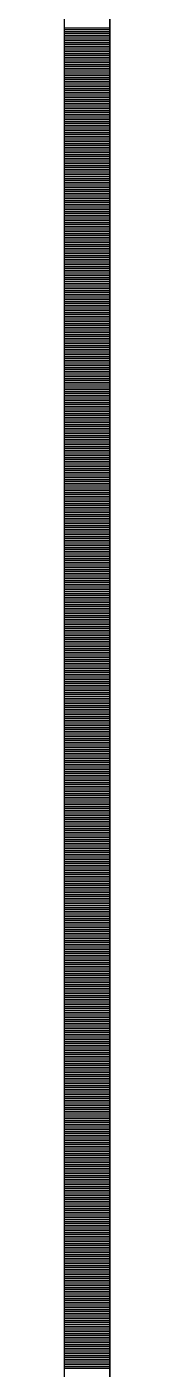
# Model space of a CAD drawing. Header units: millimetres. Extents: x -231292 to 573618, y -153144 to 564035.
# Drawn here: x 8548 to 8573, y 207714 to 208445 of the extents above; entities that cross this region are included whole.
import ezdxf

# ---------------------------------------------------------------- set-up
doc = ezdxf.new("R2010")
doc.units = ezdxf.units.MM
doc.layers.add('АР_Тонкая', color=250, linetype='Continuous', lineweight=5)
doc.layers.add('АР_Штриховка', color=250, linetype='Continuous', lineweight=0)

msp = doc.modelspace()

# ---------------------------------------------------------------- linework, layer by layer
at = {"layer": 'АР_Тонкая', "color": 18, "linetype": 'Continuous', "lineweight": 25, "true_color": 0x000000}
for p, q in [((8548.243, 263866.253), (8548.243, 187666.253)), ((8573.243, 263866.253), (8573.243, 187666.253)), ((8573.243, 187666.253), (8573.243, 263866.253))]:
    msp.add_line(p, q, dxfattribs=at)
at = {"layer": 'АР_Штриховка', "color": 18, "linetype": 'Continuous', "lineweight": 25, "true_color": 0x000000}
for p, q in [((8548.243, 208444.002), (8573.243, 208444.002)), ((8548.243, 208443.002), (8573.243, 208443.002)), ((8548.243, 208442.002), (8573.243, 208442.002)), ((8548.243, 208441.002), (8573.243, 208441.002)), ((8548.243, 208440.002), (8573.243, 208440.002)), ((8548.243, 208439.002), (8573.243, 208439.002)), ((8548.243, 208438.002), (8573.243, 208438.002)), ((8548.243, 208437.002), (8573.243, 208437.002)), ((8548.243, 208436.002), (8573.243, 208436.002)), ((8548.243, 208435.002), (8573.243, 208435.002)), ((8548.243, 208434.002), (8573.243, 208434.002)), ((8548.243, 208433.002), (8573.243, 208433.002)), ((8548.243, 208432.002), (8573.243, 208432.002)), ((8548.243, 208431.002), (8573.243, 208431.002)), ((8548.243, 208430.002), (8573.243, 208430.002)), ((8548.243, 208429.002), (8573.243, 208429.002)), ((8548.243, 208428.002), (8573.243, 208428.002)), ((8548.243, 208427.002), (8573.243, 208427.002)), ((8548.243, 208426.002), (8573.243, 208426.002)), ((8548.243, 208425.002), (8573.243, 208425.002)), ((8548.243, 208424.002), (8573.243, 208424.002)), ((8548.243, 208423.002), (8573.243, 208423.002)), ((8548.243, 208422.002), (8573.243, 208422.002)), ((8548.243, 208421.002), (8573.243, 208421.002)), ((8548.243, 208420.002), (8573.243, 208420.002)), ((8548.243, 208419.002), (8573.243, 208419.002)), ((8548.243, 208418.002), (8573.243, 208418.002)), ((8548.243, 208417.002), (8573.243, 208417.002)), ((8548.243, 208416.002), (8573.243, 208416.002)), ((8548.243, 208415.002), (8573.243, 208415.002)), ((8548.243, 208414.002), (8573.243, 208414.002)), ((8548.243, 208413.002), (8573.243, 208413.002)), ((8548.243, 208412.002), (8573.243, 208412.002)), ((8548.243, 208411.002), (8573.243, 208411.002)), ((8548.243, 208410.002), (8573.243, 208410.002)), ((8548.243, 208409.002), (8573.243, 208409.002)), ((8548.243, 208408.002), (8573.243, 208408.002)), ((8548.243, 208407.002), (8573.243, 208407.002)), ((8548.243, 208406.002), (8573.243, 208406.002)), ((8548.243, 208405.002), (8573.243, 208405.002)), ((8548.243, 208404.002), (8573.243, 208404.002)), ((8548.243, 208403.002), (8573.243, 208403.002)), ((8548.243, 208402.002), (8573.243, 208402.002)), ((8548.243, 208401.002), (8573.243, 208401.002)), ((8548.243, 208400.002), (8573.243, 208400.002)), ((8548.243, 208399.002), (8573.243, 208399.002)), ((8548.243, 208398.002), (8573.243, 208398.002)), ((8548.243, 208397.002), (8573.243, 208397.002)), ((8548.243, 208396.002), (8573.243, 208396.002)), ((8548.243, 208395.002), (8573.243, 208395.002)), ((8548.243, 208394.002), (8573.243, 208394.002)), ((8548.243, 208393.002), (8573.243, 208393.002)), ((8548.243, 208392.002), (8573.243, 208392.002)), ((8548.243, 208391.002), (8573.243, 208391.002)), ((8548.243, 208390.002), (8573.243, 208390.002)), ((8548.243, 208389.002), (8573.243, 208389.002)), ((8548.243, 208388.002), (8573.243, 208388.002)), ((8548.243, 208387.002), (8573.243, 208387.002)), ((8548.243, 208386.002), (8573.243, 208386.002)), ((8548.243, 208385.002), (8573.243, 208385.002)), ((8548.243, 208384.002), (8573.243, 208384.002)), ((8548.243, 208383.002), (8573.243, 208383.002)), ((8548.243, 208382.002), (8573.243, 208382.002)), ((8548.243, 208381.002), (8573.243, 208381.002)), ((8548.243, 208380.002), (8573.243, 208380.002)), ((8548.243, 208379.002), (8573.243, 208379.002)), ((8548.243, 208378.002), (8573.243, 208378.002)), ((8548.243, 208377.002), (8573.243, 208377.002)), ((8548.243, 208376.002), (8573.243, 208376.002)), ((8548.243, 208375.002), (8573.243, 208375.002)), ((8548.243, 208374.002), (8573.243, 208374.002)), ((8548.243, 208373.002), (8573.243, 208373.002)), ((8548.243, 208372.002), (8573.243, 208372.002)), ((8548.243, 208371.002), (8573.243, 208371.002)), ((8548.243, 208370.002), (8573.243, 208370.002)), ((8548.243, 208369.002), (8573.243, 208369.002)), ((8548.243, 208368.002), (8573.243, 208368.002)), ((8548.243, 208367.002), (8573.243, 208367.002)), ((8548.243, 208366.002), (8573.243, 208366.002)), ((8548.243, 208365.002), (8573.243, 208365.002)), ((8548.243, 208364.002), (8573.243, 208364.002)), ((8548.243, 208363.002), (8573.243, 208363.002)), ((8548.243, 208362.002), (8573.243, 208362.002)), ((8548.243, 208361.002), (8573.243, 208361.002)), ((8548.243, 208360.002), (8573.243, 208360.002)), ((8548.243, 208359.002), (8573.243, 208359.002)), ((8548.243, 208358.002), (8573.243, 208358.002)), ((8548.243, 208357.002), (8573.243, 208357.002)), ((8548.243, 208356.002), (8573.243, 208356.002)), ((8548.243, 208355.002), (8573.243, 208355.002)), ((8548.243, 208354.002), (8573.243, 208354.002)), ((8548.243, 208353.002), (8573.243, 208353.002)), ((8548.243, 208352.002), (8573.243, 208352.002)), ((8548.243, 208351.002), (8573.243, 208351.002)), ((8548.243, 208350.002), (8573.243, 208350.002)), ((8548.243, 208349.002), (8573.243, 208349.002)), ((8548.243, 208348.002), (8573.243, 208348.002)), ((8548.243, 208347.002), (8573.243, 208347.002)), ((8548.243, 208346.002), (8573.243, 208346.002)), ((8548.243, 208345.002), (8573.243, 208345.002)), ((8548.243, 208344.002), (8573.243, 208344.002)), ((8548.243, 208343.002), (8573.243, 208343.002)), ((8548.243, 208342.002), (8573.243, 208342.002)), ((8548.243, 208341.002), (8573.243, 208341.002)), ((8548.243, 208340.002), (8573.243, 208340.002)), ((8548.243, 208339.002), (8573.243, 208339.002)), ((8548.243, 208338.002), (8573.243, 208338.002)), ((8548.243, 208337.002), (8573.243, 208337.002)), ((8548.243, 208336.002), (8573.243, 208336.002)), ((8548.243, 208335.002), (8573.243, 208335.002)), ((8548.243, 208334.002), (8573.243, 208334.002)), ((8548.243, 208333.002), (8573.243, 208333.002)), ((8548.243, 208332.002), (8573.243, 208332.002)), ((8548.243, 208331.002), (8573.243, 208331.002)), ((8548.243, 208330.002), (8573.243, 208330.002)), ((8548.243, 208329.002), (8573.243, 208329.002)), ((8548.243, 208328.002), (8573.243, 208328.002)), ((8548.243, 208327.002), (8573.243, 208327.002)), ((8548.243, 208326.002), (8573.243, 208326.002)), ((8548.243, 208325.002), (8573.243, 208325.002)), ((8548.243, 208324.002), (8573.243, 208324.002)), ((8548.243, 208323.002), (8573.243, 208323.002)), ((8548.243, 208322.002), (8573.243, 208322.002)), ((8548.243, 208321.002), (8573.243, 208321.002)), ((8548.243, 208320.002), (8573.243, 208320.002)), ((8548.243, 208319.002), (8573.243, 208319.002)), ((8548.243, 208318.002), (8573.243, 208318.002)), ((8548.243, 208317.002), (8573.243, 208317.002)), ((8548.243, 208316.002), (8573.243, 208316.002)), ((8548.243, 208315.002), (8573.243, 208315.002)), ((8548.243, 208314.002), (8573.243, 208314.002)), ((8548.243, 208313.002), (8573.243, 208313.002)), ((8548.243, 208312.002), (8573.243, 208312.002)), ((8548.243, 208311.002), (8573.243, 208311.002)), ((8548.243, 208310.002), (8573.243, 208310.002)), ((8548.243, 208309.002), (8573.243, 208309.002)), ((8548.243, 208308.002), (8573.243, 208308.002)), ((8548.243, 208307.002), (8573.243, 208307.002)), ((8548.243, 208306.002), (8573.243, 208306.002)), ((8548.243, 208305.002), (8573.243, 208305.002)), ((8548.243, 208304.002), (8573.243, 208304.002)), ((8548.243, 208303.002), (8573.243, 208303.002)), ((8548.243, 208302.002), (8573.243, 208302.002)), ((8548.243, 208301.002), (8573.243, 208301.002)), ((8548.243, 208300.002), (8573.243, 208300.002)), ((8548.243, 208299.002), (8573.243, 208299.002)), ((8548.243, 208298.002), (8573.243, 208298.002)), ((8548.243, 208297.002), (8573.243, 208297.002)), ((8548.243, 208296.002), (8573.243, 208296.002)), ((8548.243, 208295.002), (8573.243, 208295.002)), ((8548.243, 208294.002), (8573.243, 208294.002)), ((8548.243, 208293.002), (8573.243, 208293.002)), ((8548.243, 208292.002), (8573.243, 208292.002)), ((8548.243, 208291.002), (8573.243, 208291.002)), ((8548.243, 208290.002), (8573.243, 208290.002)), ((8548.243, 208289.002), (8573.243, 208289.002)), ((8548.243, 208288.002), (8573.243, 208288.002)), ((8548.243, 208287.002), (8573.243, 208287.002)), ((8548.243, 208286.002), (8573.243, 208286.002)), ((8548.243, 208285.002), (8573.243, 208285.002)), ((8548.243, 208284.002), (8573.243, 208284.002)), ((8548.243, 208283.002), (8573.243, 208283.002)), ((8548.243, 208282.002), (8573.243, 208282.002)), ((8548.243, 208281.002), (8573.243, 208281.002)), ((8548.243, 208280.002), (8573.243, 208280.002)), ((8548.243, 208279.002), (8573.243, 208279.002)), ((8548.243, 208278.002), (8573.243, 208278.002)), ((8548.243, 208277.002), (8573.243, 208277.002)), ((8548.243, 208276.002), (8573.243, 208276.002)), ((8548.243, 208275.002), (8573.243, 208275.002)), ((8548.243, 208274.002), (8573.243, 208274.002)), ((8548.243, 208273.002), (8573.243, 208273.002)), ((8548.243, 208272.002), (8573.243, 208272.002)), ((8548.243, 208271.002), (8573.243, 208271.002)), ((8548.243, 208270.002), (8573.243, 208270.002)), ((8548.243, 208269.002), (8573.243, 208269.002)), ((8548.243, 208268.002), (8573.243, 208268.002)), ((8548.243, 208267.002), (8573.243, 208267.002)), ((8548.243, 208266.002), (8573.243, 208266.002)), ((8548.243, 208265.002), (8573.243, 208265.002)), ((8548.243, 208264.002), (8573.243, 208264.002)), ((8548.243, 208263.002), (8573.243, 208263.002)), ((8548.243, 208262.002), (8573.243, 208262.002)), ((8548.243, 208261.002), (8573.243, 208261.002)), ((8548.243, 208260.002), (8573.243, 208260.002)), ((8548.243, 208259.002), (8573.243, 208259.002)), ((8548.243, 208258.002), (8573.243, 208258.002)), ((8548.243, 208257.002), (8573.243, 208257.002)), ((8548.243, 208256.002), (8573.243, 208256.002)), ((8548.243, 208255.002), (8573.243, 208255.002)), ((8548.243, 208254.002), (8573.243, 208254.002)), ((8548.243, 208253.002), (8573.243, 208253.002)), ((8548.243, 208252.002), (8573.243, 208252.002)), ((8548.243, 208251.002), (8573.243, 208251.002)), ((8548.243, 208250.002), (8573.243, 208250.002)), ((8548.243, 208249.002), (8573.243, 208249.002)), ((8548.243, 208248.002), (8573.243, 208248.002)), ((8548.243, 208247.002), (8573.243, 208247.002)), ((8548.243, 208246.002), (8573.243, 208246.002)), ((8548.243, 208245.002), (8573.243, 208245.002)), ((8548.243, 208244.002), (8573.243, 208244.002)), ((8548.243, 208243.002), (8573.243, 208243.002)), ((8548.243, 208242.002), (8573.243, 208242.002)), ((8548.243, 208241.002), (8573.243, 208241.002)), ((8548.243, 208240.002), (8573.243, 208240.002)), ((8548.243, 208239.002), (8573.243, 208239.002)), ((8548.243, 208238.002), (8573.243, 208238.002)), ((8548.243, 208237.002), (8573.243, 208237.002)), ((8548.243, 208236.002), (8573.243, 208236.002)), ((8548.243, 208235.002), (8573.243, 208235.002)), ((8548.243, 208234.002), (8573.243, 208234.002)), ((8548.243, 208233.002), (8573.243, 208233.002)), ((8548.243, 208232.002), (8573.243, 208232.002)), ((8548.243, 208231.002), (8573.243, 208231.002)), ((8548.243, 208230.002), (8573.243, 208230.002)), ((8548.243, 208229.002), (8573.243, 208229.002)), ((8548.243, 208228.002), (8573.243, 208228.002)), ((8548.243, 208227.002), (8573.243, 208227.002)), ((8548.243, 208226.002), (8573.243, 208226.002)), ((8548.243, 208225.002), (8573.243, 208225.002)), ((8548.243, 208224.002), (8573.243, 208224.002)), ((8548.243, 208223.002), (8573.243, 208223.002)), ((8548.243, 208222.002), (8573.243, 208222.002)), ((8548.243, 208221.002), (8573.243, 208221.002)), ((8548.243, 208220.002), (8573.243, 208220.002)), ((8548.243, 208219.002), (8573.243, 208219.002)), ((8548.243, 208218.002), (8573.243, 208218.002)), ((8548.243, 208217.002), (8573.243, 208217.002)), ((8548.243, 208216.002), (8573.243, 208216.002)), ((8548.243, 208215.002), (8573.243, 208215.002)), ((8548.243, 208214.002), (8573.243, 208214.002)), ((8548.243, 208213.002), (8573.243, 208213.002)), ((8548.243, 208212.002), (8573.243, 208212.002)), ((8548.243, 208211.002), (8573.243, 208211.002)), ((8548.243, 208210.002), (8573.243, 208210.002)), ((8548.243, 208209.002), (8573.243, 208209.002)), ((8548.243, 208208.002), (8573.243, 208208.002)), ((8548.243, 208207.002), (8573.243, 208207.002)), ((8548.243, 208206.002), (8573.243, 208206.002)), ((8548.243, 208205.002), (8573.243, 208205.002)), ((8548.243, 208204.002), (8573.243, 208204.002)), ((8548.243, 208203.002), (8573.243, 208203.002)), ((8548.243, 208202.002), (8573.243, 208202.002)), ((8548.243, 208201.002), (8573.243, 208201.002)), ((8548.243, 208200.002), (8573.243, 208200.002)), ((8548.243, 208199.002), (8573.243, 208199.002)), ((8548.243, 208198.002), (8573.243, 208198.002)), ((8548.243, 208197.002), (8573.243, 208197.002)), ((8548.243, 208196.002), (8573.243, 208196.002)), ((8548.243, 208195.002), (8573.243, 208195.002)), ((8548.243, 208194.002), (8573.243, 208194.002)), ((8548.243, 208193.002), (8573.243, 208193.002)), ((8548.243, 208192.002), (8573.243, 208192.002)), ((8548.243, 208191.002), (8573.243, 208191.002)), ((8548.243, 208190.002), (8573.243, 208190.002)), ((8548.243, 208189.002), (8573.243, 208189.002)), ((8548.243, 208188.002), (8573.243, 208188.002)), ((8548.243, 208187.002), (8573.243, 208187.002)), ((8548.243, 208186.002), (8573.243, 208186.002)), ((8548.243, 208185.002), (8573.243, 208185.002)), ((8548.243, 208184.002), (8573.243, 208184.002)), ((8548.243, 208183.002), (8573.243, 208183.002)), ((8548.243, 208182.002), (8573.243, 208182.002)), ((8548.243, 208181.002), (8573.243, 208181.002)), ((8548.243, 208180.002), (8573.243, 208180.002)), ((8548.243, 208179.002), (8573.243, 208179.002)), ((8548.243, 208178.002), (8573.243, 208178.002)), ((8548.243, 208177.002), (8573.243, 208177.002)), ((8548.243, 208176.002), (8573.243, 208176.002)), ((8548.243, 208175.002), (8573.243, 208175.002)), ((8548.243, 208174.002), (8573.243, 208174.002)), ((8548.243, 208173.002), (8573.243, 208173.002)), ((8548.243, 208172.002), (8573.243, 208172.002)), ((8548.243, 208171.002), (8573.243, 208171.002)), ((8548.243, 208170.002), (8573.243, 208170.002)), ((8548.243, 208169.002), (8573.243, 208169.002)), ((8548.243, 208168.002), (8573.243, 208168.002)), ((8548.243, 208167.002), (8573.243, 208167.002)), ((8548.243, 208166.002), (8573.243, 208166.002)), ((8548.243, 208165.002), (8573.243, 208165.002)), ((8548.243, 208164.002), (8573.243, 208164.002)), ((8548.243, 208163.002), (8573.243, 208163.002)), ((8548.243, 208162.002), (8573.243, 208162.002)), ((8548.243, 208161.002), (8573.243, 208161.002)), ((8548.243, 208160.002), (8573.243, 208160.002)), ((8548.243, 208159.002), (8573.243, 208159.002)), ((8548.243, 208158.002), (8573.243, 208158.002)), ((8548.243, 208157.002), (8573.243, 208157.002)), ((8548.243, 208156.002), (8573.243, 208156.002)), ((8548.243, 208155.002), (8573.243, 208155.002)), ((8548.243, 208154.002), (8573.243, 208154.002)), ((8548.243, 208153.002), (8573.243, 208153.002)), ((8548.243, 208152.002), (8573.243, 208152.002)), ((8548.243, 208151.002), (8573.243, 208151.002)), ((8548.243, 208150.002), (8573.243, 208150.002)), ((8548.243, 208149.002), (8573.243, 208149.002)), ((8548.243, 208148.002), (8573.243, 208148.002)), ((8548.243, 208147.002), (8573.243, 208147.002)), ((8548.243, 208146.002), (8573.243, 208146.002)), ((8548.243, 208145.002), (8573.243, 208145.002)), ((8548.243, 208144.002), (8573.243, 208144.002)), ((8548.243, 208143.002), (8573.243, 208143.002)), ((8548.243, 208142.002), (8573.243, 208142.002)), ((8548.243, 208141.002), (8573.243, 208141.002)), ((8548.243, 208140.002), (8573.243, 208140.002)), ((8548.243, 208139.002), (8573.243, 208139.002)), ((8548.243, 208138.002), (8573.243, 208138.002)), ((8548.243, 208137.002), (8573.243, 208137.002)), ((8548.243, 208136.002), (8573.243, 208136.002)), ((8548.243, 208135.002), (8573.243, 208135.002)), ((8548.243, 208134.002), (8573.243, 208134.002)), ((8548.243, 208133.002), (8573.243, 208133.002)), ((8548.243, 208132.002), (8573.243, 208132.002)), ((8548.243, 208131.002), (8573.243, 208131.002)), ((8548.243, 208130.002), (8573.243, 208130.002)), ((8548.243, 208129.002), (8573.243, 208129.002)), ((8548.243, 208128.002), (8573.243, 208128.002)), ((8548.243, 208127.002), (8573.243, 208127.002)), ((8548.243, 208126.002), (8573.243, 208126.002)), ((8548.243, 208125.002), (8573.243, 208125.002)), ((8548.243, 208124.002), (8573.243, 208124.002)), ((8548.243, 208123.002), (8573.243, 208123.002)), ((8548.243, 208122.002), (8573.243, 208122.002)), ((8548.243, 208121.002), (8573.243, 208121.002)), ((8548.243, 208120.002), (8573.243, 208120.002)), ((8548.243, 208119.002), (8573.243, 208119.002)), ((8548.243, 208118.002), (8573.243, 208118.002)), ((8548.243, 208117.002), (8573.243, 208117.002)), ((8548.243, 208116.002), (8573.243, 208116.002)), ((8548.243, 208115.002), (8573.243, 208115.002)), ((8548.243, 208114.002), (8573.243, 208114.002)), ((8548.243, 208113.002), (8573.243, 208113.002)), ((8548.243, 208112.002), (8573.243, 208112.002)), ((8548.243, 208111.002), (8573.243, 208111.002)), ((8548.243, 208110.002), (8573.243, 208110.002)), ((8548.243, 208109.002), (8573.243, 208109.002)), ((8548.243, 208108.002), (8573.243, 208108.002)), ((8548.243, 208107.002), (8573.243, 208107.002)), ((8548.243, 208106.002), (8573.243, 208106.002)), ((8548.243, 208105.002), (8573.243, 208105.002)), ((8548.243, 208104.002), (8573.243, 208104.002)), ((8548.243, 208103.002), (8573.243, 208103.002)), ((8548.243, 208102.002), (8573.243, 208102.002)), ((8548.243, 208101.002), (8573.243, 208101.002)), ((8548.243, 208100.002), (8573.243, 208100.002)), ((8548.243, 208099.002), (8573.243, 208099.002)), ((8548.243, 208098.002), (8573.243, 208098.002)), ((8548.243, 208097.002), (8573.243, 208097.002)), ((8548.243, 208096.002), (8573.243, 208096.002)), ((8548.243, 208095.002), (8573.243, 208095.002)), ((8548.243, 208094.002), (8573.243, 208094.002)), ((8548.243, 208093.002), (8573.243, 208093.002)), ((8548.243, 208092.002), (8573.243, 208092.002)), ((8548.243, 208091.002), (8573.243, 208091.002)), ((8548.243, 208090.002), (8573.243, 208090.002)), ((8548.243, 208089.002), (8573.243, 208089.002)), ((8548.243, 208088.002), (8573.243, 208088.002)), ((8548.243, 208087.002), (8573.243, 208087.002)), ((8548.243, 208086.002), (8573.243, 208086.002)), ((8548.243, 208085.002), (8573.243, 208085.002)), ((8548.243, 208084.002), (8573.243, 208084.002)), ((8548.243, 208083.002), (8573.243, 208083.002)), ((8548.243, 208082.002), (8573.243, 208082.002)), ((8548.243, 208081.002), (8573.243, 208081.002)), ((8548.243, 208080.002), (8573.243, 208080.002)), ((8548.243, 208079.002), (8573.243, 208079.002)), ((8548.243, 208078.002), (8573.243, 208078.002)), ((8548.243, 208077.002), (8573.243, 208077.002)), ((8548.243, 208076.002), (8573.243, 208076.002)), ((8548.243, 208075.002), (8573.243, 208075.002)), ((8548.243, 208074.002), (8573.243, 208074.002)), ((8548.243, 208073.002), (8573.243, 208073.002)), ((8548.243, 208072.002), (8573.243, 208072.002)), ((8548.243, 208071.002), (8573.243, 208071.002)), ((8548.243, 208070.002), (8573.243, 208070.002)), ((8548.243, 208069.002), (8573.243, 208069.002)), ((8548.243, 208068.002), (8573.243, 208068.002)), ((8548.243, 208067.002), (8573.243, 208067.002)), ((8548.243, 208066.002), (8573.243, 208066.002)), ((8548.243, 208065.002), (8573.243, 208065.002)), ((8548.243, 208064.002), (8573.243, 208064.002)), ((8548.243, 208063.002), (8573.243, 208063.002)), ((8548.243, 208062.002), (8573.243, 208062.002)), ((8548.243, 208061.002), (8573.243, 208061.002)), ((8548.243, 208060.002), (8573.243, 208060.002)), ((8548.243, 208059.002), (8573.243, 208059.002)), ((8548.243, 208058.002), (8573.243, 208058.002)), ((8548.243, 208057.002), (8573.243, 208057.002)), ((8548.243, 208056.002), (8573.243, 208056.002)), ((8548.243, 208055.002), (8573.243, 208055.002)), ((8548.243, 208054.002), (8573.243, 208054.002)), ((8548.243, 208053.002), (8573.243, 208053.002)), ((8548.243, 208052.002), (8573.243, 208052.002)), ((8548.243, 208051.002), (8573.243, 208051.002)), ((8548.243, 208050.002), (8573.243, 208050.002)), ((8548.243, 208049.002), (8573.243, 208049.002)), ((8548.243, 208048.002), (8573.243, 208048.002)), ((8548.243, 208047.002), (8573.243, 208047.002)), ((8548.243, 208046.002), (8573.243, 208046.002)), ((8548.243, 208045.002), (8573.243, 208045.002)), ((8548.243, 208044.002), (8573.243, 208044.002)), ((8548.243, 208043.002), (8573.243, 208043.002)), ((8548.243, 208042.002), (8573.243, 208042.002)), ((8548.243, 208041.002), (8573.243, 208041.002)), ((8548.243, 208040.002), (8573.243, 208040.002)), ((8548.243, 208039.002), (8573.243, 208039.002)), ((8548.243, 208038.002), (8573.243, 208038.002)), ((8548.243, 208037.002), (8573.243, 208037.002)), ((8548.243, 208036.002), (8573.243, 208036.002)), ((8548.243, 208035.002), (8573.243, 208035.002)), ((8548.243, 208034.002), (8573.243, 208034.002)), ((8548.243, 208033.002), (8573.243, 208033.002)), ((8548.243, 208032.002), (8573.243, 208032.002)), ((8548.243, 208031.002), (8573.243, 208031.002)), ((8548.243, 208030.002), (8573.243, 208030.002)), ((8548.243, 208029.002), (8573.243, 208029.002)), ((8548.243, 208028.002), (8573.243, 208028.002)), ((8548.243, 208027.002), (8573.243, 208027.002)), ((8548.243, 208026.002), (8573.243, 208026.002)), ((8548.243, 208025.002), (8573.243, 208025.002)), ((8548.243, 208024.002), (8573.243, 208024.002)), ((8548.243, 208023.002), (8573.243, 208023.002)), ((8548.243, 208022.002), (8573.243, 208022.002)), ((8548.243, 208021.002), (8573.243, 208021.002)), ((8548.243, 208020.002), (8573.243, 208020.002)), ((8548.243, 208019.002), (8573.243, 208019.002)), ((8548.243, 208018.002), (8573.243, 208018.002)), ((8548.243, 208017.002), (8573.243, 208017.002)), ((8548.243, 208016.002), (8573.243, 208016.002)), ((8548.243, 208015.002), (8573.243, 208015.002)), ((8548.243, 208014.002), (8573.243, 208014.002)), ((8548.243, 208013.002), (8573.243, 208013.002)), ((8548.243, 208012.002), (8573.243, 208012.002)), ((8548.243, 208011.002), (8573.243, 208011.002)), ((8548.243, 208010.002), (8573.243, 208010.002)), ((8548.243, 208009.002), (8573.243, 208009.002)), ((8548.243, 208008.002), (8573.243, 208008.002)), ((8548.243, 208007.002), (8573.243, 208007.002)), ((8548.243, 208006.002), (8573.243, 208006.002)), ((8548.243, 208005.002), (8573.243, 208005.002)), ((8548.243, 208004.002), (8573.243, 208004.002)), ((8548.243, 208003.002), (8573.243, 208003.002)), ((8548.243, 208002.002), (8573.243, 208002.002)), ((8548.243, 208001.002), (8573.243, 208001.002)), ((8548.243, 208000.002), (8573.243, 208000.002)), ((8548.243, 207999.002), (8573.243, 207999.002)), ((8548.243, 207998.002), (8573.243, 207998.002)), ((8548.243, 207997.002), (8573.243, 207997.002)), ((8548.243, 207996.002), (8573.243, 207996.002)), ((8548.243, 207995.002), (8573.243, 207995.002)), ((8548.243, 207994.002), (8573.243, 207994.002)), ((8548.243, 207993.002), (8573.243, 207993.002)), ((8548.243, 207992.002), (8573.243, 207992.002)), ((8548.243, 207991.002), (8573.243, 207991.002)), ((8548.243, 207990.002), (8573.243, 207990.002)), ((8548.243, 207989.002), (8573.243, 207989.002)), ((8548.243, 207988.002), (8573.243, 207988.002)), ((8548.243, 207987.002), (8573.243, 207987.002)), ((8548.243, 207986.002), (8573.243, 207986.002)), ((8548.243, 207985.002), (8573.243, 207985.002)), ((8548.243, 207984.002), (8573.243, 207984.002)), ((8548.243, 207983.002), (8573.243, 207983.002)), ((8548.243, 207982.002), (8573.243, 207982.002)), ((8548.243, 207981.002), (8573.243, 207981.002)), ((8548.243, 207980.002), (8573.243, 207980.002)), ((8548.243, 207979.002), (8573.243, 207979.002)), ((8548.243, 207978.002), (8573.243, 207978.002)), ((8548.243, 207977.002), (8573.243, 207977.002)), ((8548.243, 207976.002), (8573.243, 207976.002)), ((8548.243, 207975.002), (8573.243, 207975.002)), ((8548.243, 207974.002), (8573.243, 207974.002)), ((8548.243, 207973.002), (8573.243, 207973.002)), ((8548.243, 207972.002), (8573.243, 207972.002)), ((8548.243, 207971.002), (8573.243, 207971.002)), ((8548.243, 207970.002), (8573.243, 207970.002)), ((8548.243, 207969.002), (8573.243, 207969.002)), ((8548.243, 207968.002), (8573.243, 207968.002)), ((8548.243, 207967.002), (8573.243, 207967.002)), ((8548.243, 207966.002), (8573.243, 207966.002)), ((8548.243, 207965.002), (8573.243, 207965.002)), ((8548.243, 207964.002), (8573.243, 207964.002)), ((8548.243, 207963.002), (8573.243, 207963.002)), ((8548.243, 207962.002), (8573.243, 207962.002)), ((8548.243, 207961.002), (8573.243, 207961.002)), ((8548.243, 207960.002), (8573.243, 207960.002)), ((8548.243, 207959.002), (8573.243, 207959.002)), ((8548.243, 207958.002), (8573.243, 207958.002)), ((8548.243, 207957.002), (8573.243, 207957.002)), ((8548.243, 207956.002), (8573.243, 207956.002)), ((8548.243, 207955.002), (8573.243, 207955.002)), ((8548.243, 207954.002), (8573.243, 207954.002)), ((8548.243, 207953.002), (8573.243, 207953.002)), ((8548.243, 207952.002), (8573.243, 207952.002)), ((8548.243, 207951.002), (8573.243, 207951.002)), ((8548.243, 207950.002), (8573.243, 207950.002)), ((8548.243, 207949.002), (8573.243, 207949.002)), ((8548.243, 207948.002), (8573.243, 207948.002)), ((8548.243, 207947.002), (8573.243, 207947.002)), ((8548.243, 207946.002), (8573.243, 207946.002)), ((8548.243, 207945.002), (8573.243, 207945.002)), ((8548.243, 207944.002), (8573.243, 207944.002)), ((8548.243, 207943.002), (8573.243, 207943.002)), ((8548.243, 207942.002), (8573.243, 207942.002)), ((8548.243, 207941.002), (8573.243, 207941.002)), ((8548.243, 207940.002), (8573.243, 207940.002)), ((8548.243, 207939.002), (8573.243, 207939.002)), ((8548.243, 207938.002), (8573.243, 207938.002)), ((8548.243, 207937.002), (8573.243, 207937.002)), ((8548.243, 207936.002), (8573.243, 207936.002)), ((8548.243, 207935.002), (8573.243, 207935.002)), ((8548.243, 207934.002), (8573.243, 207934.002)), ((8548.243, 207933.002), (8573.243, 207933.002)), ((8548.243, 207932.002), (8573.243, 207932.002)), ((8548.243, 207931.002), (8573.243, 207931.002)), ((8548.243, 207930.002), (8573.243, 207930.002)), ((8548.243, 207929.002), (8573.243, 207929.002)), ((8548.243, 207928.002), (8573.243, 207928.002)), ((8548.243, 207927.002), (8573.243, 207927.002)), ((8548.243, 207926.002), (8573.243, 207926.002)), ((8548.243, 207925.002), (8573.243, 207925.002)), ((8548.243, 207924.002), (8573.243, 207924.002)), ((8548.243, 207923.002), (8573.243, 207923.002)), ((8548.243, 207922.002), (8573.243, 207922.002)), ((8548.243, 207921.002), (8573.243, 207921.002)), ((8548.243, 207920.002), (8573.243, 207920.002)), ((8548.243, 207919.002), (8573.243, 207919.002)), ((8548.243, 207918.002), (8573.243, 207918.002)), ((8548.243, 207917.002), (8573.243, 207917.002)), ((8548.243, 207916.002), (8573.243, 207916.002)), ((8548.243, 207915.002), (8573.243, 207915.002)), ((8548.243, 207914.002), (8573.243, 207914.002)), ((8548.243, 207913.002), (8573.243, 207913.002)), ((8548.243, 207912.002), (8573.243, 207912.002)), ((8548.243, 207911.002), (8573.243, 207911.002)), ((8548.243, 207910.002), (8573.243, 207910.002)), ((8548.243, 207909.002), (8573.243, 207909.002)), ((8548.243, 207908.002), (8573.243, 207908.002)), ((8548.243, 207907.002), (8573.243, 207907.002)), ((8548.243, 207906.002), (8573.243, 207906.002)), ((8548.243, 207905.002), (8573.243, 207905.002)), ((8548.243, 207904.002), (8573.243, 207904.002)), ((8548.243, 207903.002), (8573.243, 207903.002)), ((8548.243, 207902.002), (8573.243, 207902.002)), ((8548.243, 207901.002), (8573.243, 207901.002)), ((8548.243, 207900.002), (8573.243, 207900.002)), ((8548.243, 207899.002), (8573.243, 207899.002)), ((8548.243, 207898.002), (8573.243, 207898.002)), ((8548.243, 207897.002), (8573.243, 207897.002)), ((8548.243, 207896.002), (8573.243, 207896.002)), ((8548.243, 207895.002), (8573.243, 207895.002)), ((8548.243, 207894.002), (8573.243, 207894.002)), ((8548.243, 207893.002), (8573.243, 207893.002)), ((8548.243, 207892.002), (8573.243, 207892.002)), ((8548.243, 207891.002), (8573.243, 207891.002)), ((8548.243, 207890.002), (8573.243, 207890.002)), ((8548.243, 207889.002), (8573.243, 207889.002)), ((8548.243, 207888.002), (8573.243, 207888.002)), ((8548.243, 207887.002), (8573.243, 207887.002)), ((8548.243, 207886.002), (8573.243, 207886.002)), ((8548.243, 207885.002), (8573.243, 207885.002)), ((8548.243, 207884.002), (8573.243, 207884.002)), ((8548.243, 207883.002), (8573.243, 207883.002)), ((8548.243, 207882.002), (8573.243, 207882.002)), ((8548.243, 207881.002), (8573.243, 207881.002)), ((8548.243, 207880.002), (8573.243, 207880.002)), ((8548.243, 207879.002), (8573.243, 207879.002)), ((8548.243, 207878.002), (8573.243, 207878.002)), ((8548.243, 207877.002), (8573.243, 207877.002)), ((8548.243, 207876.002), (8573.243, 207876.002)), ((8548.243, 207875.002), (8573.243, 207875.002)), ((8548.243, 207874.002), (8573.243, 207874.002)), ((8548.243, 207873.002), (8573.243, 207873.002)), ((8548.243, 207872.002), (8573.243, 207872.002)), ((8548.243, 207871.002), (8573.243, 207871.002)), ((8548.243, 207870.002), (8573.243, 207870.002)), ((8548.243, 207869.002), (8573.243, 207869.002)), ((8548.243, 207868.002), (8573.243, 207868.002)), ((8548.243, 207867.002), (8573.243, 207867.002)), ((8548.243, 207866.002), (8573.243, 207866.002)), ((8548.243, 207865.002), (8573.243, 207865.002)), ((8548.243, 207864.002), (8573.243, 207864.002)), ((8548.243, 207863.002), (8573.243, 207863.002)), ((8548.243, 207862.002), (8573.243, 207862.002)), ((8548.243, 207861.002), (8573.243, 207861.002)), ((8548.243, 207860.002), (8573.243, 207860.002)), ((8548.243, 207859.002), (8573.243, 207859.002)), ((8548.243, 207858.002), (8573.243, 207858.002)), ((8548.243, 207857.002), (8573.243, 207857.002)), ((8548.243, 207856.002), (8573.243, 207856.002)), ((8548.243, 207855.002), (8573.243, 207855.002)), ((8548.243, 207854.002), (8573.243, 207854.002)), ((8548.243, 207853.002), (8573.243, 207853.002)), ((8548.243, 207852.002), (8573.243, 207852.002)), ((8548.243, 207851.002), (8573.243, 207851.002)), ((8548.243, 207850.002), (8573.243, 207850.002)), ((8548.243, 207849.002), (8573.243, 207849.002)), ((8548.243, 207848.002), (8573.243, 207848.002)), ((8548.243, 207847.002), (8573.243, 207847.002)), ((8548.243, 207846.002), (8573.243, 207846.002)), ((8548.243, 207845.002), (8573.243, 207845.002)), ((8548.243, 207844.002), (8573.243, 207844.002)), ((8548.243, 207843.002), (8573.243, 207843.002)), ((8548.243, 207842.002), (8573.243, 207842.002)), ((8548.243, 207841.002), (8573.243, 207841.002)), ((8548.243, 207840.002), (8573.243, 207840.002)), ((8548.243, 207839.002), (8573.243, 207839.002)), ((8548.243, 207838.002), (8573.243, 207838.002)), ((8548.243, 207837.002), (8573.243, 207837.002)), ((8548.243, 207836.002), (8573.243, 207836.002)), ((8548.243, 207835.002), (8573.243, 207835.002)), ((8548.243, 207834.002), (8573.243, 207834.002)), ((8548.243, 207833.002), (8573.243, 207833.002)), ((8548.243, 207832.002), (8573.243, 207832.002)), ((8548.243, 207831.002), (8573.243, 207831.002)), ((8548.243, 207830.002), (8573.243, 207830.002)), ((8548.243, 207829.002), (8573.243, 207829.002)), ((8548.243, 207828.002), (8573.243, 207828.002)), ((8548.243, 207827.002), (8573.243, 207827.002)), ((8548.243, 207826.002), (8573.243, 207826.002)), ((8548.243, 207825.002), (8573.243, 207825.002)), ((8548.243, 207824.002), (8573.243, 207824.002)), ((8548.243, 207823.002), (8573.243, 207823.002)), ((8548.243, 207822.002), (8573.243, 207822.002)), ((8548.243, 207821.002), (8573.243, 207821.002)), ((8548.243, 207820.002), (8573.243, 207820.002)), ((8548.243, 207819.002), (8573.243, 207819.002)), ((8548.243, 207818.002), (8573.243, 207818.002)), ((8548.243, 207817.002), (8573.243, 207817.002)), ((8548.243, 207816.002), (8573.243, 207816.002)), ((8548.243, 207815.002), (8573.243, 207815.002)), ((8548.243, 207814.002), (8573.243, 207814.002)), ((8548.243, 207813.002), (8573.243, 207813.002)), ((8548.243, 207812.002), (8573.243, 207812.002)), ((8548.243, 207811.002), (8573.243, 207811.002)), ((8548.243, 207810.002), (8573.243, 207810.002)), ((8548.243, 207809.002), (8573.243, 207809.002)), ((8548.243, 207808.002), (8573.243, 207808.002)), ((8548.243, 207807.002), (8573.243, 207807.002)), ((8548.243, 207806.002), (8573.243, 207806.002)), ((8548.243, 207805.002), (8573.243, 207805.002)), ((8548.243, 207804.002), (8573.243, 207804.002)), ((8548.243, 207803.002), (8573.243, 207803.002)), ((8548.243, 207802.002), (8573.243, 207802.002)), ((8548.243, 207801.002), (8573.243, 207801.002)), ((8548.243, 207800.002), (8573.243, 207800.002)), ((8548.243, 207799.002), (8573.243, 207799.002)), ((8548.243, 207798.002), (8573.243, 207798.002)), ((8548.243, 207797.002), (8573.243, 207797.002)), ((8548.243, 207796.002), (8573.243, 207796.002)), ((8548.243, 207795.002), (8573.243, 207795.002)), ((8548.243, 207794.002), (8573.243, 207794.002)), ((8548.243, 207793.002), (8573.243, 207793.002)), ((8548.243, 207792.002), (8573.243, 207792.002)), ((8548.243, 207791.002), (8573.243, 207791.002)), ((8548.243, 207790.002), (8573.243, 207790.002)), ((8548.243, 207789.002), (8573.243, 207789.002)), ((8548.243, 207788.002), (8573.243, 207788.002)), ((8548.243, 207787.002), (8573.243, 207787.002)), ((8548.243, 207786.002), (8573.243, 207786.002)), ((8548.243, 207785.002), (8573.243, 207785.002)), ((8548.243, 207784.002), (8573.243, 207784.002)), ((8548.243, 207783.002), (8573.243, 207783.002)), ((8548.243, 207782.002), (8573.243, 207782.002)), ((8548.243, 207781.002), (8573.243, 207781.002)), ((8548.243, 207780.002), (8573.243, 207780.002)), ((8548.243, 207779.002), (8573.243, 207779.002)), ((8548.243, 207778.002), (8573.243, 207778.002)), ((8548.243, 207777.002), (8573.243, 207777.002)), ((8548.243, 207776.002), (8573.243, 207776.002)), ((8548.243, 207775.002), (8573.243, 207775.002)), ((8548.243, 207774.002), (8573.243, 207774.002)), ((8548.243, 207773.002), (8573.243, 207773.002)), ((8548.243, 207772.002), (8573.243, 207772.002)), ((8548.243, 207771.002), (8573.243, 207771.002)), ((8548.243, 207770.002), (8573.243, 207770.002)), ((8548.243, 207769.002), (8573.243, 207769.002)), ((8548.243, 207768.002), (8573.243, 207768.002)), ((8548.243, 207767.002), (8573.243, 207767.002)), ((8548.243, 207766.002), (8573.243, 207766.002)), ((8548.243, 207765.002), (8573.243, 207765.002)), ((8548.243, 207764.002), (8573.243, 207764.002)), ((8548.243, 207763.002), (8573.243, 207763.002)), ((8548.243, 207762.002), (8573.243, 207762.002)), ((8548.243, 207761.002), (8573.243, 207761.002)), ((8548.243, 207760.002), (8573.243, 207760.002)), ((8548.243, 207759.002), (8573.243, 207759.002)), ((8548.243, 207758.002), (8573.243, 207758.002)), ((8548.243, 207757.002), (8573.243, 207757.002)), ((8548.243, 207756.002), (8573.243, 207756.002)), ((8548.243, 207755.002), (8573.243, 207755.002)), ((8548.243, 207754.002), (8573.243, 207754.002)), ((8548.243, 207753.002), (8573.243, 207753.002)), ((8548.243, 207752.002), (8573.243, 207752.002)), ((8548.243, 207751.002), (8573.243, 207751.002)), ((8548.243, 207750.002), (8573.243, 207750.002)), ((8548.243, 207749.002), (8573.243, 207749.002)), ((8548.243, 207748.002), (8573.243, 207748.002)), ((8548.243, 207747.002), (8573.243, 207747.002)), ((8548.243, 207746.002), (8573.243, 207746.002)), ((8548.243, 207745.002), (8573.243, 207745.002)), ((8548.243, 207744.002), (8573.243, 207744.002)), ((8548.243, 207743.002), (8573.243, 207743.002)), ((8548.243, 207742.002), (8573.243, 207742.002)), ((8548.243, 207741.002), (8573.243, 207741.002)), ((8548.243, 207740.002), (8573.243, 207740.002)), ((8548.243, 207739.002), (8573.243, 207739.002)), ((8548.243, 207738.002), (8573.243, 207738.002)), ((8548.243, 207737.002), (8573.243, 207737.002)), ((8548.243, 207736.002), (8573.243, 207736.002)), ((8548.243, 207735.002), (8573.243, 207735.002)), ((8548.243, 207734.002), (8573.243, 207734.002)), ((8548.243, 207733.002), (8573.243, 207733.002)), ((8548.243, 207732.002), (8573.243, 207732.002)), ((8548.243, 207731.002), (8573.243, 207731.002)), ((8548.243, 207730.002), (8573.243, 207730.002)), ((8548.243, 207729.002), (8573.243, 207729.002)), ((8548.243, 207728.002), (8573.243, 207728.002)), ((8548.243, 207727.002), (8573.243, 207727.002)), ((8548.243, 207726.002), (8573.243, 207726.002)), ((8548.243, 207725.002), (8573.243, 207725.002)), ((8548.243, 207724.002), (8573.243, 207724.002)), ((8548.243, 207723.002), (8573.243, 207723.002)), ((8548.243, 207722.002), (8573.243, 207722.002)), ((8548.243, 207721.002), (8573.243, 207721.002)), ((8548.243, 207720.002), (8573.243, 207720.002)), ((8548.243, 207719.002), (8573.243, 207719.002)), ((8548.243, 207718.002), (8573.243, 207718.002)), ((8548.243, 207717.002), (8573.243, 207717.002)), ((8548.243, 207716.002), (8573.243, 207716.002)), ((8548.243, 207715.002), (8573.243, 207715.002)), ((8548.243, 207714.002), (8573.243, 207714.002))]:
    msp.add_line(p, q, dxfattribs=at)

doc.saveas('drawing.dxf')
